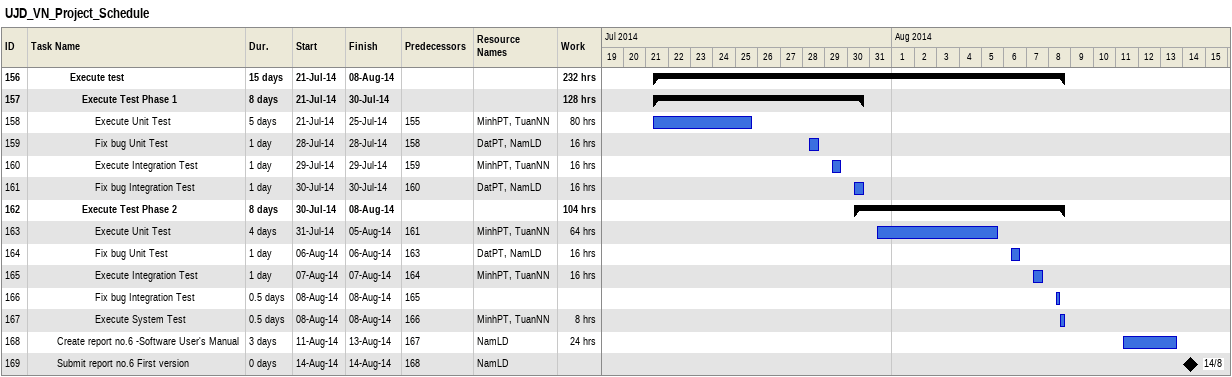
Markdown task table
UJD_VN_Project_Schedule

| ID | Level | Task | Duration | Start | Finish | Predecessors | Resources | Work (h) |
|---|---|---|---|---|---|---|---|---|
| 156 | 4 | **Execute test** | 15d | 2014-07-21 | 2014-08-08 |  |  | 232 |
| 157 | 5 | **Execute Test Phase 1** | 8d | 2014-07-21 | 2014-07-30 |  |  | 128 |
| 158 | 6 | Execute Unit Test | 5d | 2014-07-21 | 2014-07-25 | 155 | MinhPT, TuanNN | 80 |
| 159 | 6 | Fix bug Unit Test | 1d | 2014-07-28 | 2014-07-28 | 158 | DatPT, NamLD | 16 |
| 160 | 6 | Execute Integration Test | 1d | 2014-07-29 | 2014-07-29 | 159 | MinhPT, TuanNN | 16 |
| 161 | 6 | Fix bug Integration Test | 1d | 2014-07-30 | 2014-07-30 | 160 | DatPT, NamLD | 16 |
| 162 | 5 | **Execute Test Phase 2** | 8d | 2014-07-30 | 2014-08-08 |  |  | 104 |
| 163 | 6 | Execute Unit Test | 4d | 2014-07-31 | 2014-08-05 | 161 | MinhPT, TuanNN | 64 |
| 164 | 6 | Fix bug Unit Test | 1d | 2014-08-06 | 2014-08-06 | 163 | DatPT, NamLD | 16 |
| 165 | 6 | Execute Integration Test | 1d | 2014-08-07 | 2014-08-07 | 164 | MinhPT, TuanNN | 16 |
| 166 | 6 | Fix bug Integration Test | 0.5d | 2014-08-08 | 2014-08-08 | 165 |  |  |
| 167 | 6 | Execute System Test | 0.5d | 2014-08-08 | 2014-08-08 | 166 | MinhPT, TuanNN | 8 |
| 168 | 3 | Create report no.6 -Software User's Manual | 3d | 2014-08-11 | 2014-08-13 | 167 | NamLD | 24 |
| 169 | 3 | Submit report no.6 First version | 0d | 2014-08-14 | 2014-08-14 | 168 | NamLD |  |
